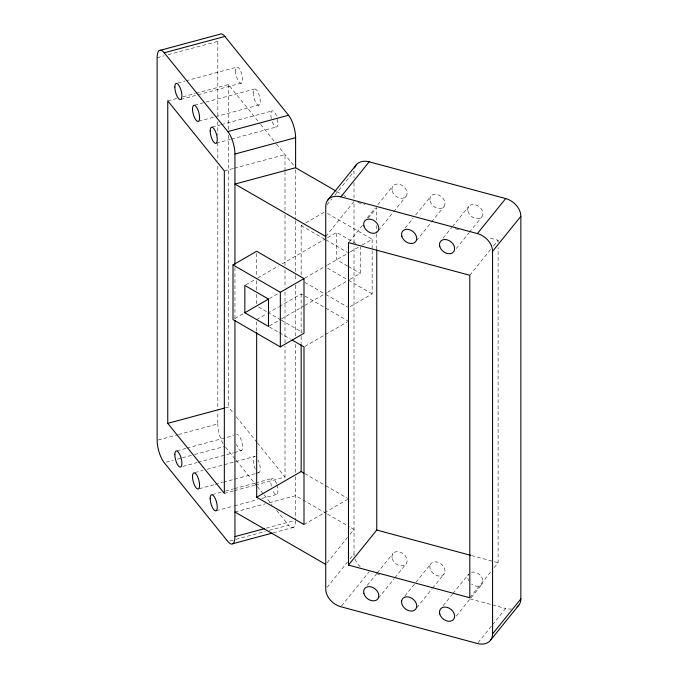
<?xml version="1.0" encoding="UTF-8"?>
<svg xmlns="http://www.w3.org/2000/svg" width="678" height="678" viewBox="0 0 678 678"><rect width="100%" height="100%" fill="white"/><g stroke="black" fill="none" stroke-linecap="round" stroke-linejoin="round"><path stroke-width="0.51" stroke-dasharray="3.39 2.54" d="M327.042 204.798L331.652 199.095M334.94 195.018L354.018 171.398L354.018 177.619M325.728 236.486L354.018 201.459L354.018 244.834M367.29 217.748L375.188 207.968M377.824 204.714L392.952 185.975M349.136 241.792L362.95 224.689M368.213 218.172L376.765 207.587L376.765 220.274M378.451 230.554L392.926 212.638M393.587 211.824L406.088 196.349M405.207 227.952L413.105 218.18M415.733 214.918L430.869 196.188M416.368 240.766L430.844 222.842M431.505 222.028L444.005 206.553M443.124 238.164L451.684 227.571M452.336 226.757L468.786 206.392M456.26 248.529L468.761 233.054M469.422 232.24L481.922 216.765M469.812 275.276L490.864 249.207M493.499 245.953L498.101 240.249L487.906 237.503M327.042 562.791L347.441 537.535M350.068 534.281L354.018 529.391L350.365 527.281M327.042 587.385L347.441 562.13M350.068 558.875L354.018 553.985L354.018 245.885M341.551 605.946L369.188 571.732M367.29 585.309L376.502 573.902M377.163 573.088L392.952 553.536M378.451 598.115L394.24 578.571M394.901 577.749L406.088 563.91M404.834 596.081L430.496 564.308M416.741 607.759L431.878 589.029M432.539 588.216L444.378 573.554M443.124 605.725L452.336 594.318M452.997 593.504L468.786 573.952A8.365 6.195 38.9 0 0 468.786 580.783M469.812 597.742L491.525 570.859M494.152 567.605L498.101 562.715L498.101 247.648M456.26 616.09L481.922 584.317M478.058 642.693L491.872 625.591M492.525 624.777L505.686 608.48A16.738 12.382 38.9 0 0 511.492 609.005M301.151 274.988L301.151 225.588L304.786 223.486M305.702 222.96L324.813 211.926M245.75 284.904L256.657 278.607M257.564 278.082L278.472 266.013M282.107 263.911L326.652 238.198M327.559 237.673L336.644 232.418L355.764 243.461M234.825 318.533L243.012 313.804M269.378 298.583L278.505 293.32M304.786 278.141L326.677 265.505M327.559 264.996L349.407 252.386M350.297 251.869L361.221 245.563M362.137 245.038L372.146 239.249L372.146 249.767M256.665 319.592L266.657 313.821M267.564 313.295L278.455 307.007M279.361 306.49L301.151 293.913L324.813 307.575M269.412 325.898L280.319 319.601L269.412 313.278M281.226 319.075L303.956 305.956M304.863 305.431L326.677 292.828M327.593 292.303L349.407 279.709M350.314 279.183L360.315 273.412L360.315 247.139M350.297 306.524L372.146 293.913L372.146 250.818M304.914 346.39L347.577 321.762M303.998 524.543L347.577 499.389M157.143 57.689L164.229 55.782M168.271 54.698L217.816 41.358A16.738 5.771 74.9 0 1 217.875 39.646M177.882 83.004L184.967 81.097M185.975 80.826L236.529 67.215M167.754 100.886L176.856 98.437M182.924 96.801L195.052 93.53M196.069 93.259L228.427 84.547L260.005 123.65M180.865 99.403L197.044 95.047M198.052 94.767L241.529 83.063M194.552 105.166L254.208 89.106M198.544 121.294L214.723 116.938M215.731 116.667L259.216 104.954M212.239 127.057L220.325 124.879M221.333 124.608L271.895 110.997M216.223 143.185L230.384 139.371M231.393 139.1L276.895 126.845M224.333 170.932L233.435 168.483M234.444 168.212L285.006 154.601L285.006 170.458M225.393 407.834L228.427 407.02L233.69 413.538M158.16 440.005L177.373 434.835M178.382 434.564L217.816 423.945L217.816 411.258M176.873 450.836L185.975 448.378M186.984 448.107L233.495 435.59M166.246 462.15L173.322 460.243M177.365 459.159L181.407 458.074M182.416 457.794L193.544 454.802M194.552 454.531L224.884 446.361M182.891 466.413L197.044 462.599M198.052 462.328L233.444 452.802M234.452 452.531L241.529 450.624A8.365 2.89 74.9 0 0 241.529 440.963A8.365 2.89 74.9 0 0 236.529 434.768M194.967 472.549L203.053 470.371M207.095 469.286L254.623 456.489M199.146 488.745L214.316 484.668M215.324 484.397L222.401 482.49M223.418 482.219L233.529 479.49M234.537 479.219L254.759 473.778M255.767 473.507L258.801 472.685M212.239 494.618L221.333 492.169M225.384 491.075L233.469 488.897M234.478 488.626L254.708 483.185M255.716 482.905L271.895 478.558M224.333 493.406L233.435 490.957M234.444 490.677L254.665 485.236M255.682 484.965L285.006 477.066L285.006 345.966M216.223 510.737L233.418 506.11M234.427 505.839L257.682 499.576M261.725 498.491L276.895 494.406M234.944 512L265.276 503.839M269.319 502.745L295.608 495.669L326.643 513.585M266.284 528.162L293.591 520.806M229.893 540.959L234.952 539.603M235.961 539.324L265.284 531.433M269.327 530.349L288.54 525.17A16.738 5.771 74.9 0 0 295.591 521.136M273.319 532.806L293.54 527.365M357.976 202.527L364.9 204.392M455.277 228.723L459.353 229.817M471.591 555.579L498.101 562.715M376.315 573.656L380.392 574.749M470.032 598.886L491.423 604.64M492.44 604.92L505.686 608.48M336.678 191.45L343.068 195.137M343.983 195.662L345.805 196.713M327.542 213.502L372.146 239.249M301.151 225.588L324.813 239.249M325.728 239.775L347.568 252.394M347.568 266.056L336.644 259.75L336.644 232.418M348.484 266.581L360.315 273.412M327.542 268.157L347.568 279.717M348.484 280.243L372.146 293.913M304.786 282.345L324.813 293.913M325.728 294.438L347.568 307.049M325.728 308.1L347.568 320.711M258.488 306.973L268.505 312.753M281.243 320.118L302.185 332.203M269.412 326.949L278.514 332.203M279.429 332.729L290.345 339.034M304.786 473.642L324.813 485.202M325.728 485.728L347.568 498.338M327.55 514.11L349.458 526.755M260.657 124.464L275.793 143.202M276.446 144.016L295.608 167.737M236.317 416.792L256.716 442.048M257.369 442.861L285.006 477.066M225.545 447.183L235.495 459.498M236.156 460.32L256.716 485.77M257.377 486.592L263.344 493.974M264.005 494.796L271.963 504.652M276.607 510.398L288.54 525.17M498.101 240.249L498.101 242.36M376.765 225.554L376.765 232.961M376.765 234.012L376.765 248.818M354.018 182.797L354.018 198.349M301.151 293.913L301.151 335.144M301.151 336.203L301.151 343.602M295.608 169.856L295.608 219.57M295.608 220.63L295.608 274.582M295.608 275.641L295.608 280.929M295.608 285.158L295.608 335.932M295.608 344.399L295.608 472.397M295.608 476.626L295.608 520.263M285.006 171.517L285.006 210.638M285.006 214.867L285.006 265.615M285.006 269.844L285.006 287.819M285.006 292.049L285.006 344.907M256.665 253.369L256.665 276.497M256.665 280.7L256.665 290.159M256.665 294.362L256.665 303.82M256.665 321.703L256.665 331.22M234.944 267.641L234.944 319.474M228.427 84.547L228.427 130.015M228.427 135.303L228.427 407.02M217.816 41.358L217.816 117.447M217.816 121.676L217.816 135.414M217.816 142.812L217.816 160.779M217.816 166.068L217.816 410.207M223.054 443.632A16.738 5.771 74.9 0 1 217.816 423.945M360.272 566.723A16.738 12.382 38.9 0 1 354.535 557.663M354.145 555.807A16.738 12.382 38.9 0 1 354.018 553.985M257.996 472.541A8.365 2.89 74.9 0 0 260.208 469.956L260.225 468.201A8.365 2.89 74.9 0 0 258.14 460.099M255.284 469.083A8.365 2.89 74.9 0 1 253.199 460.981L253.216 459.226A8.365 2.89 74.9 0 1 255.428 456.633M276.895 484.745A8.365 2.89 74.9 0 1 277.2 494.109A8.365 2.89 74.9 0 1 272.624 490.211M271.327 486.109A8.365 2.89 74.9 0 1 272.124 478.431A8.365 2.89 74.9 0 1 276.666 484.067M241.529 450.624A8.365 2.89 74.9 0 1 236.529 444.437M277.455 119.294A8.365 2.89 74.9 0 1 276.666 126.972A8.365 2.89 74.9 0 1 272.115 121.337M271.327 118.548A8.365 2.89 74.9 0 1 272.242 110.836A8.365 2.89 74.9 0 1 276.895 117.184M471.557 572.198A8.365 6.195 38.9 0 1 482.939 581.182A8.365 6.195 38.9 0 1 471.557 584.029M429.937 565.876L429.894 567.647A8.365 6.195 38.9 0 0 436.285 575.368L438.259 575.944A8.365 6.195 38.9 0 0 444.929 571.986L444.971 570.215A8.365 6.195 38.9 0 0 438.59 562.486L436.607 561.918A8.365 6.195 38.9 0 0 429.937 565.876M468.032 211.375A8.365 6.195 38.9 0 0 480.719 217.85A8.365 6.195 38.9 0 0 477.312 205.51A8.365 6.195 38.9 0 0 468.032 211.375M392.198 558.519A8.365 6.195 38.9 0 0 404.885 564.994A8.365 6.195 38.9 0 0 401.478 552.655A8.365 6.195 38.9 0 0 392.198 558.519M430.115 201.171A8.365 6.195 38.9 0 0 442.802 207.646A8.365 6.195 38.9 0 0 439.395 195.298A8.365 6.195 38.9 0 0 430.115 201.171M392.198 190.959A8.365 6.195 38.9 0 0 404.885 197.434A8.365 6.195 38.9 0 0 401.478 185.094A8.365 6.195 38.9 0 0 392.198 190.959M253.174 92.649A8.365 2.89 74.9 0 0 258.479 105.132A8.365 2.89 74.9 0 0 258.479 93.301A8.365 2.89 74.9 0 0 253.174 92.649M235.495 70.758A8.365 2.89 74.9 0 0 240.8 83.241A8.365 2.89 74.9 0 0 240.8 71.41A8.365 2.89 74.9 0 0 235.495 70.758"/><path stroke-width="1.02" d="M327.762 200.137L356.052 165.11M520.857 598.903L492.567 633.93A16.738 12.382 38.9 0 1 477.397 643.507L340.898 606.759A16.738 12.382 38.9 0 1 325.728 589.013L325.728 206.426A16.738 12.382 38.9 0 1 340.898 196.84L369.188 161.813L505.686 198.569A16.738 12.382 38.9 0 1 520.857 216.316L520.857 598.903A16.738 12.382 38.9 0 1 517.085 606.903M340.898 196.84L477.397 233.588L505.686 198.569M492.567 633.93L492.567 251.343L520.857 216.316M348.475 565.079L348.475 242.605L469.812 275.276L469.812 597.742L348.475 565.079L376.765 530.052L376.765 249.877M490.533 640.21L518.823 605.191M233.003 264.929L256.665 251.267L303.998 278.599L303.998 333.254L280.336 346.916L233.003 319.592L233.003 264.929L280.336 292.26L303.998 278.599M244.834 312.753L268.505 326.423L268.505 299.091L244.834 285.43L244.834 312.753L268.471 299.108M256.665 332.279L256.665 497.22L301.151 471.541L303.88 473.117M159.22 50.587L219.884 34.256A16.738 5.771 74.9 0 1 224.884 36.451L288.54 115.26A16.738 5.771 74.9 0 1 295.608 137.676L295.608 167.737L335.763 190.916M264.267 528.704L234.944 536.595A16.738 5.771 74.9 0 1 227.867 541.502L164.22 462.701A16.738 5.771 74.9 0 1 157.143 440.276L157.143 57.689A16.738 5.771 74.9 0 1 164.22 52.782L224.884 36.451M164.22 52.782L227.867 131.591L288.54 115.26M234.944 264.462L234.944 154.008L295.608 137.676M295.608 167.737L234.944 184.069L325.728 236.486M167.754 423.352L224.333 493.406L224.333 170.932L167.754 100.886L167.754 423.352L224.376 408.105M232.868 543.697L272.302 533.077M376.765 530.052L470.574 555.307M292.167 340.085L303.998 346.916L303.998 524.543L256.665 497.22M234.944 512L325.728 564.418M301.151 344.661L301.151 471.541M280.336 292.26L280.336 346.916M234.944 320.533L234.944 536.595M227.867 131.591A16.738 5.771 74.9 0 1 234.944 154.008M354.535 168A16.738 12.382 38.9 0 1 369.188 161.813M477.397 233.588A16.738 12.382 38.9 0 1 492.567 251.343M192.552 475.558L192.527 477.312A8.365 2.89 74.9 0 0 195.51 487.007L196.434 488.194A8.365 2.89 74.9 0 0 199.544 486.287L199.561 484.533A8.365 2.89 74.9 0 0 196.586 474.837L195.662 473.651A8.365 2.89 74.9 0 0 192.552 475.558M401.647 600.894L401.605 602.666A8.365 6.195 38.9 0 0 407.995 610.395L409.97 610.971A8.365 6.195 38.9 0 0 416.639 607.013L416.682 605.242A8.365 6.195 38.9 0 0 410.3 597.513L408.317 596.945A8.365 6.195 38.9 0 0 401.647 600.894M439.742 246.402A8.365 6.195 38.9 0 0 452.429 252.877A8.365 6.195 38.9 0 0 449.022 240.537A8.365 6.195 38.9 0 0 439.742 246.402M363.908 593.547A8.365 6.195 38.9 0 0 376.595 600.022A8.365 6.195 38.9 0 0 373.188 587.673A8.365 6.195 38.9 0 0 363.908 593.547M174.831 454.65A8.365 2.89 74.9 0 0 180.136 467.134A8.365 2.89 74.9 0 0 180.136 455.302A8.365 2.89 74.9 0 0 174.831 454.65M210.188 498.432A8.365 2.89 74.9 0 0 215.494 510.915A8.365 2.89 74.9 0 0 215.494 499.084A8.365 2.89 74.9 0 0 210.188 498.432M401.825 236.19A8.365 6.195 38.9 0 0 414.512 242.673A8.365 6.195 38.9 0 0 411.105 230.325A8.365 6.195 38.9 0 0 401.825 236.19M363.908 225.986A8.365 6.195 38.9 0 0 376.595 232.461A8.365 6.195 38.9 0 0 373.188 220.121A8.365 6.195 38.9 0 0 363.908 225.986M439.742 613.963A8.365 6.195 38.9 0 0 452.429 620.438A8.365 6.195 38.9 0 0 449.022 608.09A8.365 6.195 38.9 0 0 439.742 613.963M174.831 87.098A8.365 2.89 74.9 0 0 180.136 99.581A8.365 2.89 74.9 0 0 180.136 87.742A8.365 2.89 74.9 0 0 174.831 87.098M192.51 108.989A8.365 2.89 74.9 0 0 197.815 121.472A8.365 2.89 74.9 0 0 197.815 109.633A8.365 2.89 74.9 0 0 192.51 108.989M210.188 130.879A8.365 2.89 74.9 0 0 215.494 143.363A8.365 2.89 74.9 0 0 215.494 131.524A8.365 2.89 74.9 0 0 210.188 130.879"/></g></svg>
